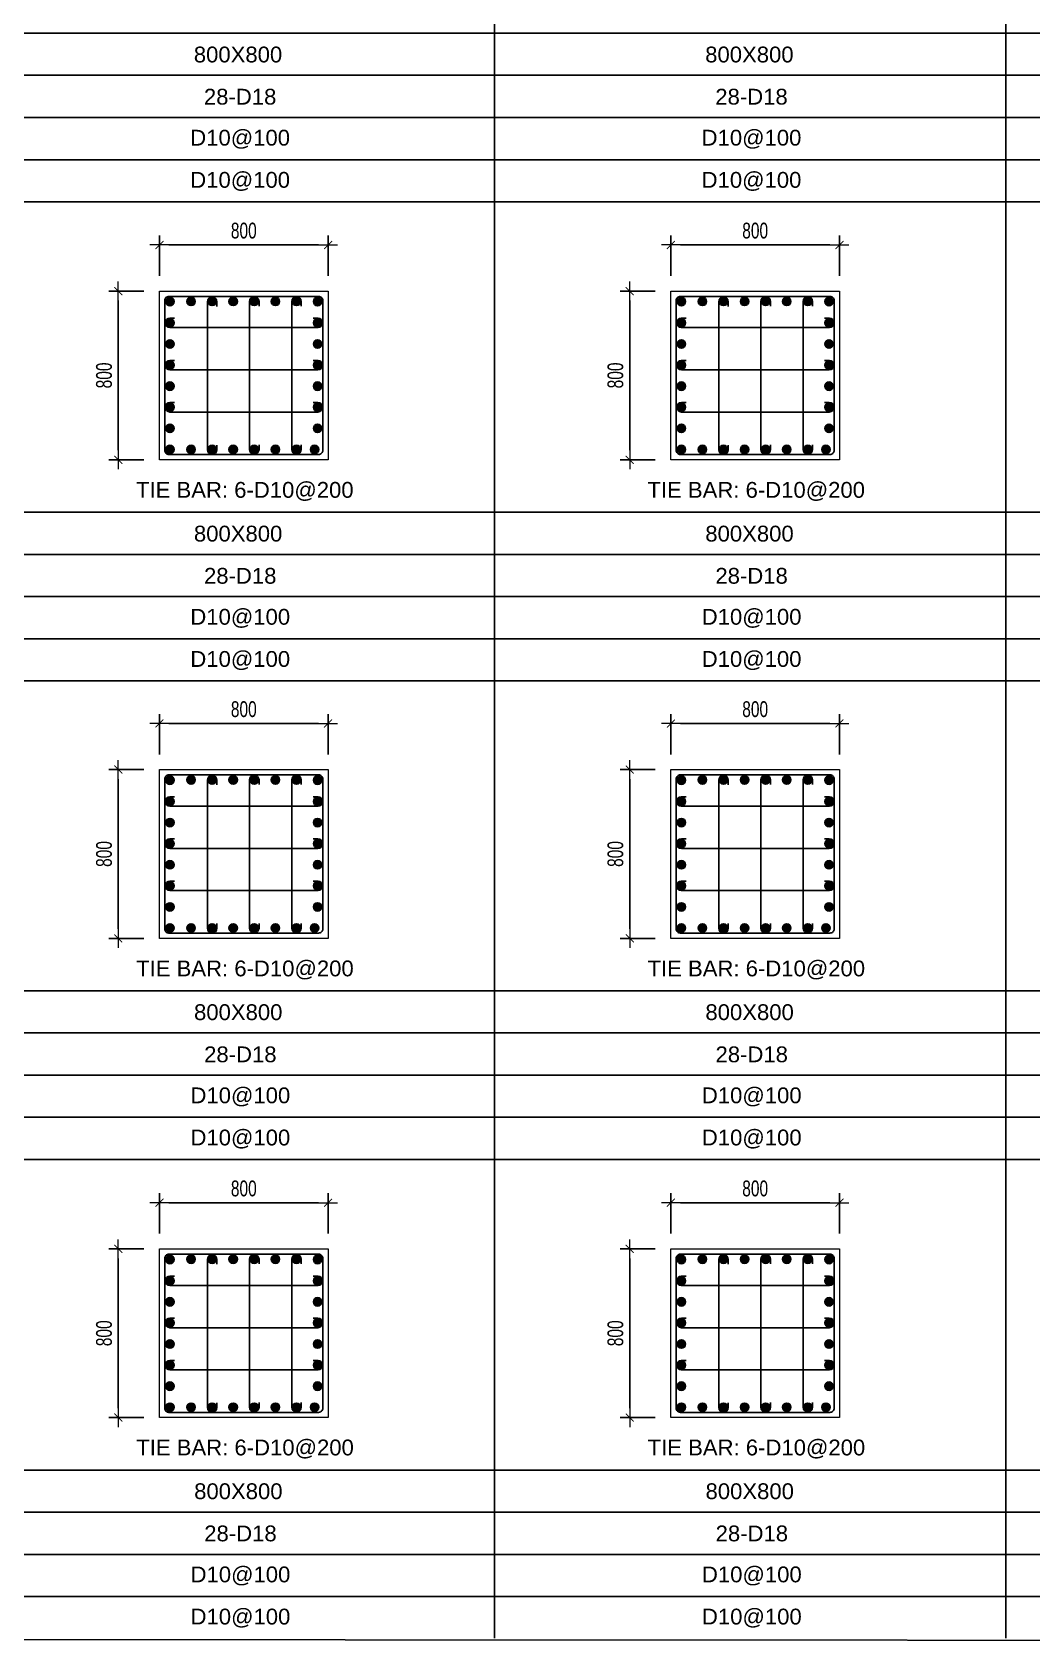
# Model space of a CAD drawing. Header units: millimetres. Extents: x 49323 to 538172, y -39336 to 181761.
# Drawn here: x 273983 to 278726, y 90256 to 97884 of the extents above; entities that cross this region are included whole.
import ezdxf
from ezdxf.enums import TextEntityAlignment as Align

# ---------------------------------------------------------------- set-up
doc = ezdxf.new("R2010")
doc.units = ezdxf.units.MM
doc.linetypes.add('CENTER2', pattern=[1.125, 0.75, -0.125, 0.125, -0.125])
doc.layers.get('Defpoints').update_dxf_attribs({"color": 151, "lineweight": 9})
for name, color, linetype in [('2', 2, 'Continuous'), ('A-ANNO-LEAD', 4, 'Continuous'), ('CEN', 1, 'CENTER2'), ('STL', 3, 'Continuous'), ('TIT1', 3, 'Continuous')]:
    doc.layers.add(name, color=color, linetype=linetype)
doc.layers.add('NDC_S_CONTINUOUS', color=3, linetype='Continuous', lineweight=20)
doc.layers.add('NDC_S_DIM', color=1, linetype='Continuous', lineweight=15)
doc.styles.add('NDC_ARIAL', font='arial.ttf', dxfattribs={"width": 0.85})
doc.styles.add('NDC_DIM', font='', dxfattribs={"width": 0.75})
doc.styles.get('NDC_DIM').set_extended_font_data('Dotum')
doc.dimstyles.new('NDC_dim_30', dxfattribs={"dimscale": 30, "dimtxt": 2.5, "dimasz": 1.5, "dimexe": 1.5, "dimexo": 2.5, "dimgap": 1, "dimtad": 1, "dimdec": 0, "dimzin": 0, "dimdsep": 46, "dimtxsty": 'NDC_DIM', "dimblk": 'DIMMARK', "dimcen": 0.09, "dimdle": 1.2, "dimclrd": 1, "dimclre": 1, "dimclrt": 3, "dimadec": 0, "dimazin": 0, "dimtfac": 1, "dimtdec": 0, "dimtix": 1, "dimtofl": 0, "dimtmove": 0, "dimatfit": 3, "dimfxl": 8, "dimfxlon": 1, "dimtolj": 1, "dimtzin": 0, "dimarcsym": 0})

# ---------------------------------------------------------------- blocks, each defined once
blk = doc.blocks.new('8')
at = {"layer": '2'}
blk.add_hatch(color=256, dxfattribs=at).paths.add_polyline_path([(20, 0, 0.386127), (1.9, 19.9), (-1.9, 19.9, 0.386127), (-20, 0, 1)])
blk.add_circle((0, 0), 20, dxfattribs=at)
blk = doc.blocks.new('5')
at = {"layer": 'CEN', "rotation": 180}
blk.add_blockref('8', (0, 0), dxfattribs=at)
blk = doc.blocks.new('DIMMARK')
at = {"layer": 'NDC_S_DIM', "color": 1}
blk.add_line((-1.5, 0), (1, 0), dxfattribs=at)
at = {"layer": 'NDC_S_DIM', "color": 2, "const_width": 0.1}
blk.add_lwpolyline([(-0.42, -0.42), (0.42, 0.42)], dxfattribs=at)
blk = doc.blocks.new('*D1528')
at = {"layer": 'Defpoints', "color": 0, "ltscale": 40, "transparency": 16777216}
for p in [(275387.2, 92333.1), (274587.2, 92111.7), (275387.2, 92111.7)]:
    blk.add_point(p, dxfattribs=at)
at = {"layer": 'NDC_S_DIM', "color": 1, "lineweight": -2, "ltscale": 40, "transparency": 16777216}
for p, q in [((274587.2, 92186.7), (274587.2, 92378.1)), ((274632.2, 92333.1), (275342.2, 92333.1)), ((275387.2, 92186.7), (275387.2, 92378.1))]:
    blk.add_line(p, q, dxfattribs=at)
at = {"layer": 'NDC_S_DIM', "color": 1, "lineweight": -2, "ltscale": 40, "transparency": 16777216, "xscale": 45, "yscale": 45, "zscale": 45, "rotation": 180}
blk.add_blockref('DIMMARK', (274587.2, 92333.1), dxfattribs=at)
at = {"layer": 'NDC_S_DIM', "color": 1, "lineweight": -2, "ltscale": 40, "transparency": 16777216, "xscale": 45, "yscale": 45, "zscale": 45}
blk.add_blockref('DIMMARK', (275387.2, 92333.1), dxfattribs=at)
at = {"layer": 'NDC_S_DIM', "color": 3, "ltscale": 40, "transparency": 16777216, "insert": (274987.2, 92400.6), "char_height": 75, "attachment_point": 5, "style": 'NDC_DIM'}
blk.add_mtext('\\A1;800', dxfattribs=at)
blk = doc.blocks.new('*D1529')
at = {"layer": 'Defpoints', "color": 0, "ltscale": 40, "transparency": 16777216}
for p in [(274587.2, 92114.2), (274391.9, 91314.2), (274587.2, 91314.2)]:
    blk.add_point(p, dxfattribs=at)
at = {"layer": 'NDC_S_DIM', "color": 1, "lineweight": -2, "ltscale": 40, "transparency": 16777216}
for p, q in [((274512.2, 92114.2), (274346.9, 92114.2)), ((274391.9, 92069.2), (274391.9, 91359.2)), ((274512.2, 91314.2), (274346.9, 91314.2))]:
    blk.add_line(p, q, dxfattribs=at)
at = {"layer": 'NDC_S_DIM', "color": 1, "lineweight": -2, "ltscale": 40, "transparency": 16777216, "xscale": 45, "yscale": 45, "zscale": 45}
for p, rotation in [((274391.9, 92114.2), 90), ((274391.9, 91314.2), 270)]:
    blk.add_blockref('DIMMARK', p, dxfattribs=dict(at, rotation=rotation))
at = {"layer": 'NDC_S_DIM', "color": 3, "ltscale": 40, "transparency": 16777216, "insert": (274324.3, 91714.2), "char_height": 75, "attachment_point": 5, "rotation": 90, "style": 'NDC_DIM'}
blk.add_mtext('\\A1;800', dxfattribs=at)
blk = doc.blocks.new('*D1530')
at = {"layer": 'Defpoints', "color": 0, "ltscale": 40, "transparency": 16777216}
for p in [(275387.2, 94605.9), (274587.2, 94384.6), (275387.2, 94384.6)]:
    blk.add_point(p, dxfattribs=at)
at = {"layer": 'NDC_S_DIM', "color": 1, "lineweight": -2, "ltscale": 40, "transparency": 16777216}
for p, q in [((274587.2, 94459.6), (274587.2, 94650.9)), ((274632.2, 94605.9), (275342.2, 94605.9)), ((275387.2, 94459.6), (275387.2, 94650.9))]:
    blk.add_line(p, q, dxfattribs=at)
at = {"layer": 'NDC_S_DIM', "color": 1, "lineweight": -2, "ltscale": 40, "transparency": 16777216, "xscale": 45, "yscale": 45, "zscale": 45, "rotation": 180}
blk.add_blockref('DIMMARK', (274587.2, 94605.9), dxfattribs=at)
at = {"layer": 'NDC_S_DIM', "color": 1, "lineweight": -2, "ltscale": 40, "transparency": 16777216, "xscale": 45, "yscale": 45, "zscale": 45}
blk.add_blockref('DIMMARK', (275387.2, 94605.9), dxfattribs=at)
at = {"layer": 'NDC_S_DIM', "color": 3, "ltscale": 40, "transparency": 16777216, "insert": (274987.2, 94673.5), "char_height": 75, "attachment_point": 5, "style": 'NDC_DIM'}
blk.add_mtext('\\A1;800', dxfattribs=at)
blk = doc.blocks.new('*D1531')
at = {"layer": 'Defpoints', "color": 0, "ltscale": 40, "transparency": 16777216}
for p in [(274587.2, 94387.1), (274391.9, 93587.1), (274587.2, 93587.1)]:
    blk.add_point(p, dxfattribs=at)
at = {"layer": 'NDC_S_DIM', "color": 1, "lineweight": -2, "ltscale": 40, "transparency": 16777216}
for p, q in [((274512.2, 94387.1), (274346.9, 94387.1)), ((274391.9, 94342.1), (274391.9, 93632.1)), ((274512.2, 93587.1), (274346.9, 93587.1))]:
    blk.add_line(p, q, dxfattribs=at)
at = {"layer": 'NDC_S_DIM', "color": 1, "lineweight": -2, "ltscale": 40, "transparency": 16777216, "xscale": 45, "yscale": 45, "zscale": 45}
for p, rotation in [((274391.9, 94387.1), 90), ((274391.9, 93587.1), 270)]:
    blk.add_blockref('DIMMARK', p, dxfattribs=dict(at, rotation=rotation))
at = {"layer": 'NDC_S_DIM', "color": 3, "ltscale": 40, "transparency": 16777216, "insert": (274324.3, 93987.1), "char_height": 75, "attachment_point": 5, "rotation": 90, "style": 'NDC_DIM'}
blk.add_mtext('\\A1;800', dxfattribs=at)
blk = doc.blocks.new('*D1532')
at = {"layer": 'Defpoints', "color": 0, "ltscale": 40, "transparency": 16777216}
for p in [(275387.2, 96875.4), (274587.2, 96654), (275387.2, 96654)]:
    blk.add_point(p, dxfattribs=at)
at = {"layer": 'NDC_S_DIM', "color": 1, "lineweight": -2, "ltscale": 40, "transparency": 16777216}
for p, q in [((274587.2, 96729), (274587.2, 96920.4)), ((275387.2, 96729), (275387.2, 96920.4)), ((274632.2, 96875.4), (275342.2, 96875.4))]:
    blk.add_line(p, q, dxfattribs=at)
at = {"layer": 'NDC_S_DIM', "color": 1, "lineweight": -2, "ltscale": 40, "transparency": 16777216, "xscale": 45, "yscale": 45, "zscale": 45, "rotation": 180}
blk.add_blockref('DIMMARK', (274587.2, 96875.4), dxfattribs=at)
at = {"layer": 'NDC_S_DIM', "color": 1, "lineweight": -2, "ltscale": 40, "transparency": 16777216, "xscale": 45, "yscale": 45, "zscale": 45}
blk.add_blockref('DIMMARK', (275387.2, 96875.4), dxfattribs=at)
at = {"layer": 'NDC_S_DIM', "color": 3, "ltscale": 40, "transparency": 16777216, "insert": (274987.2, 96942.9), "char_height": 75, "attachment_point": 5, "style": 'NDC_DIM'}
blk.add_mtext('\\A1;800', dxfattribs=at)
blk = doc.blocks.new('*D1533')
at = {"layer": 'Defpoints', "color": 0, "ltscale": 40, "transparency": 16777216}
for p in [(274587.2, 96656.5), (274391.9, 95856.5), (274587.2, 95856.5)]:
    blk.add_point(p, dxfattribs=at)
at = {"layer": 'NDC_S_DIM', "color": 1, "lineweight": -2, "ltscale": 40, "transparency": 16777216}
for p, q in [((274512.2, 96656.5), (274346.9, 96656.5)), ((274391.9, 96611.5), (274391.9, 95901.5)), ((274512.2, 95856.5), (274346.9, 95856.5))]:
    blk.add_line(p, q, dxfattribs=at)
at = {"layer": 'NDC_S_DIM', "color": 1, "lineweight": -2, "ltscale": 40, "transparency": 16777216, "xscale": 45, "yscale": 45, "zscale": 45}
for p, rotation in [((274391.9, 96656.5), 90), ((274391.9, 95856.5), 270)]:
    blk.add_blockref('DIMMARK', p, dxfattribs=dict(at, rotation=rotation))
at = {"layer": 'NDC_S_DIM', "color": 3, "ltscale": 40, "transparency": 16777216, "insert": (274324.3, 96256.5), "char_height": 75, "attachment_point": 5, "rotation": 90, "style": 'NDC_DIM'}
blk.add_mtext('\\A1;800', dxfattribs=at)
blk = doc.blocks.new('*D1538')
at = {"layer": 'Defpoints', "color": 0, "ltscale": 40, "transparency": 16777216}
for p in [(277813.3, 92333.1), (277013.3, 92111.7), (277813.3, 92111.7)]:
    blk.add_point(p, dxfattribs=at)
at = {"layer": 'NDC_S_DIM', "color": 1, "lineweight": -2, "ltscale": 40, "transparency": 16777216}
for p, q in [((277013.3, 92186.7), (277013.3, 92378.1)), ((277058.3, 92333.1), (277768.3, 92333.1)), ((277813.3, 92186.7), (277813.3, 92378.1))]:
    blk.add_line(p, q, dxfattribs=at)
at = {"layer": 'NDC_S_DIM', "color": 1, "lineweight": -2, "ltscale": 40, "transparency": 16777216, "xscale": 45, "yscale": 45, "zscale": 45, "rotation": 180}
blk.add_blockref('DIMMARK', (277013.3, 92333.1), dxfattribs=at)
at = {"layer": 'NDC_S_DIM', "color": 1, "lineweight": -2, "ltscale": 40, "transparency": 16777216, "xscale": 45, "yscale": 45, "zscale": 45}
blk.add_blockref('DIMMARK', (277813.3, 92333.1), dxfattribs=at)
at = {"layer": 'NDC_S_DIM', "color": 3, "ltscale": 40, "transparency": 16777216, "insert": (277413.3, 92400.6), "char_height": 75, "attachment_point": 5, "style": 'NDC_DIM'}
blk.add_mtext('\\A1;800', dxfattribs=at)
blk = doc.blocks.new('*D1539')
at = {"layer": 'Defpoints', "color": 0, "ltscale": 40, "transparency": 16777216}
for p in [(277013.3, 92114.2), (276818, 91314.2), (277013.3, 91314.2)]:
    blk.add_point(p, dxfattribs=at)
at = {"layer": 'NDC_S_DIM', "color": 1, "lineweight": -2, "ltscale": 40, "transparency": 16777216}
for p, q in [((276938.3, 92114.2), (276773, 92114.2)), ((276818, 92069.2), (276818, 91359.2)), ((276938.3, 91314.2), (276773, 91314.2))]:
    blk.add_line(p, q, dxfattribs=at)
at = {"layer": 'NDC_S_DIM', "color": 1, "lineweight": -2, "ltscale": 40, "transparency": 16777216, "xscale": 45, "yscale": 45, "zscale": 45}
for p, rotation in [((276818, 92114.2), 90), ((276818, 91314.2), 270)]:
    blk.add_blockref('DIMMARK', p, dxfattribs=dict(at, rotation=rotation))
at = {"layer": 'NDC_S_DIM', "color": 3, "ltscale": 40, "transparency": 16777216, "insert": (276750.4, 91714.2), "char_height": 75, "attachment_point": 5, "rotation": 90, "style": 'NDC_DIM'}
blk.add_mtext('\\A1;800', dxfattribs=at)
blk = doc.blocks.new('*D1540')
at = {"layer": 'Defpoints', "color": 0, "ltscale": 40, "transparency": 16777216}
for p in [(277813.3, 94605.9), (277013.3, 94384.6), (277813.3, 94384.6)]:
    blk.add_point(p, dxfattribs=at)
at = {"layer": 'NDC_S_DIM', "color": 1, "lineweight": -2, "ltscale": 40, "transparency": 16777216}
for p, q in [((277013.3, 94459.6), (277013.3, 94650.9)), ((277058.3, 94605.9), (277768.3, 94605.9)), ((277813.3, 94459.6), (277813.3, 94650.9))]:
    blk.add_line(p, q, dxfattribs=at)
at = {"layer": 'NDC_S_DIM', "color": 1, "lineweight": -2, "ltscale": 40, "transparency": 16777216, "xscale": 45, "yscale": 45, "zscale": 45, "rotation": 180}
blk.add_blockref('DIMMARK', (277013.3, 94605.9), dxfattribs=at)
at = {"layer": 'NDC_S_DIM', "color": 1, "lineweight": -2, "ltscale": 40, "transparency": 16777216, "xscale": 45, "yscale": 45, "zscale": 45}
blk.add_blockref('DIMMARK', (277813.3, 94605.9), dxfattribs=at)
at = {"layer": 'NDC_S_DIM', "color": 3, "ltscale": 40, "transparency": 16777216, "insert": (277413.3, 94673.5), "char_height": 75, "attachment_point": 5, "style": 'NDC_DIM'}
blk.add_mtext('\\A1;800', dxfattribs=at)
blk = doc.blocks.new('*D1541')
at = {"layer": 'Defpoints', "color": 0, "ltscale": 40, "transparency": 16777216}
for p in [(277013.3, 94387.1), (276818, 93587.1), (277013.3, 93587.1)]:
    blk.add_point(p, dxfattribs=at)
at = {"layer": 'NDC_S_DIM', "color": 1, "lineweight": -2, "ltscale": 40, "transparency": 16777216}
for p, q in [((276938.3, 94387.1), (276773, 94387.1)), ((276818, 94342.1), (276818, 93632.1)), ((276938.3, 93587.1), (276773, 93587.1))]:
    blk.add_line(p, q, dxfattribs=at)
at = {"layer": 'NDC_S_DIM', "color": 1, "lineweight": -2, "ltscale": 40, "transparency": 16777216, "xscale": 45, "yscale": 45, "zscale": 45}
for p, rotation in [((276818, 94387.1), 90), ((276818, 93587.1), 270)]:
    blk.add_blockref('DIMMARK', p, dxfattribs=dict(at, rotation=rotation))
at = {"layer": 'NDC_S_DIM', "color": 3, "ltscale": 40, "transparency": 16777216, "insert": (276750.4, 93987.1), "char_height": 75, "attachment_point": 5, "rotation": 90, "style": 'NDC_DIM'}
blk.add_mtext('\\A1;800', dxfattribs=at)
blk = doc.blocks.new('*D1542')
at = {"layer": 'Defpoints', "color": 0, "ltscale": 40, "transparency": 16777216}
for p in [(277813.3, 96875.4), (277013.3, 96654), (277813.3, 96654)]:
    blk.add_point(p, dxfattribs=at)
at = {"layer": 'NDC_S_DIM', "color": 1, "lineweight": -2, "ltscale": 40, "transparency": 16777216}
for p, q in [((277013.3, 96729), (277013.3, 96920.4)), ((277813.3, 96729), (277813.3, 96920.4)), ((277058.3, 96875.4), (277768.3, 96875.4))]:
    blk.add_line(p, q, dxfattribs=at)
at = {"layer": 'NDC_S_DIM', "color": 1, "lineweight": -2, "ltscale": 40, "transparency": 16777216, "xscale": 45, "yscale": 45, "zscale": 45, "rotation": 180}
blk.add_blockref('DIMMARK', (277013.3, 96875.4), dxfattribs=at)
at = {"layer": 'NDC_S_DIM', "color": 1, "lineweight": -2, "ltscale": 40, "transparency": 16777216, "xscale": 45, "yscale": 45, "zscale": 45}
blk.add_blockref('DIMMARK', (277813.3, 96875.4), dxfattribs=at)
at = {"layer": 'NDC_S_DIM', "color": 3, "ltscale": 40, "transparency": 16777216, "insert": (277413.3, 96942.9), "char_height": 75, "attachment_point": 5, "style": 'NDC_DIM'}
blk.add_mtext('\\A1;800', dxfattribs=at)
blk = doc.blocks.new('*D1543')
at = {"layer": 'Defpoints', "color": 0, "ltscale": 40, "transparency": 16777216}
for p in [(277013.3, 96656.5), (276818, 95856.5), (277013.3, 95856.5)]:
    blk.add_point(p, dxfattribs=at)
at = {"layer": 'NDC_S_DIM', "color": 1, "lineweight": -2, "ltscale": 40, "transparency": 16777216}
for p, q in [((276938.3, 96656.5), (276773, 96656.5)), ((276818, 96611.5), (276818, 95901.5)), ((276938.3, 95856.5), (276773, 95856.5))]:
    blk.add_line(p, q, dxfattribs=at)
at = {"layer": 'NDC_S_DIM', "color": 1, "lineweight": -2, "ltscale": 40, "transparency": 16777216, "xscale": 45, "yscale": 45, "zscale": 45}
for p, rotation in [((276818, 96656.5), 90), ((276818, 95856.5), 270)]:
    blk.add_blockref('DIMMARK', p, dxfattribs=dict(at, rotation=rotation))
at = {"layer": 'NDC_S_DIM', "color": 3, "ltscale": 40, "transparency": 16777216, "insert": (276750.4, 96256.5), "char_height": 75, "attachment_point": 5, "rotation": 90, "style": 'NDC_DIM'}
blk.add_mtext('\\A1;800', dxfattribs=at)

msp = doc.modelspace()

# ---------------------------------------------------------------- linework, layer by layer
at = {"layer": '2', "lineweight": -2, "ltscale": 1000}
for points in [[(275362.2, 96611.5), (275362.2, 95901.5, -0.414214), (275342.2, 95881.5), (274632.2, 95881.5, -0.414214), (274612.2, 95901.5), (274612.2, 96611.5, -0.414214), (274632.2, 96631.5), (275342.2, 96631.5, -0.414214)], [(277788.3, 96611.5), (277788.3, 95901.5, -0.414214), (277768.3, 95881.5), (277058.3, 95881.5, -0.414214), (277038.3, 95901.5), (277038.3, 96611.5, -0.414214), (277058.3, 96631.5), (277768.3, 96631.5, -0.414214)], [(275362.2, 94342.1), (275362.2, 93632.1, -0.414214), (275342.2, 93612.1), (274632.2, 93612.1, -0.414214), (274612.2, 93632.1), (274612.2, 94342.1, -0.414214), (274632.2, 94362.1), (275342.2, 94362.1, -0.414214)], [(277788.3, 94342.1), (277788.3, 93632.1, -0.414214), (277768.3, 93612.1), (277058.3, 93612.1, -0.414214), (277038.3, 93632.1), (277038.3, 94342.1, -0.414214), (277058.3, 94362.1), (277768.3, 94362.1, -0.414214)], [(275362.2, 92069.2), (275362.2, 91359.2, -0.414214), (275342.2, 91339.2), (274632.2, 91339.2, -0.414214), (274612.2, 91359.2), (274612.2, 92069.2, -0.414214), (274632.2, 92089.2), (275342.2, 92089.2, -0.414214)], [(277788.3, 92069.2), (277788.3, 91359.2, -0.414214), (277768.3, 91339.2), (277058.3, 91339.2, -0.414214), (277038.3, 91359.2), (277038.3, 92069.2, -0.414214), (277058.3, 92089.2), (277768.3, 92089.2, -0.414214)]]:
    msp.add_lwpolyline(points, format="xyb", close=True, dxfattribs=at)
at = {"layer": '2'}
for points in [[(274859.5, 95926.2), (274859.5, 95904, -1), (274814.5, 95904), (274814.5, 96606, -1), (274859.5, 96606), (274859.5, 96583.9)], [(275059.5, 95927.7), (275059.5, 95905.5, -1), (275014.5, 95905.5), (275014.5, 96607.5, -1), (275059.5, 96607.5), (275059.5, 96585.4)], [(275259.5, 95927.7), (275259.5, 95905.5, -1), (275214.5, 95905.5), (275214.5, 96607.5, -1), (275259.5, 96607.5), (275259.5, 96585.4)], [(277285.6, 95926.2), (277285.6, 95904, -1), (277240.6, 95904), (277240.6, 96606, -1), (277285.6, 96606), (277285.6, 96583.9)], [(277485.6, 95927.7), (277485.6, 95905.5, -1), (277440.6, 95905.5), (277440.6, 96607.5, -1), (277485.6, 96607.5), (277485.6, 96585.4)], [(277685.6, 95927.7), (277685.6, 95905.5, -1), (277640.6, 95905.5), (277640.6, 96607.5, -1), (277685.6, 96607.5), (277685.6, 96585.4)], [(274659.1, 96528.1), (274637, 96528.1, 1), (274637, 96483.1), (275339.1, 96483.1, 1), (275339.1, 96528.1), (275316.9, 96528.1)], [(277085.2, 96528.1), (277063.1, 96528.1, 1), (277063.1, 96483.1), (277765.1, 96483.1, 1), (277765.1, 96528.1), (277743, 96528.1)], [(274659.1, 96328.1), (274637, 96328.1, 1), (274637, 96283.1), (275339.1, 96283.1, 1), (275339.1, 96328.1), (275316.9, 96328.1)], [(277085.2, 96328.1), (277063.1, 96328.1, 1), (277063.1, 96283.1), (277765.1, 96283.1, 1), (277765.1, 96328.1), (277743, 96328.1)], [(274659.1, 96128.1), (274637, 96128.1, 1), (274637, 96083.1), (275339.1, 96083.1, 1), (275339.1, 96128.1), (275316.9, 96128.1)], [(277085.2, 96128.1), (277063.1, 96128.1, 1), (277063.1, 96083.1), (277765.1, 96083.1, 1), (277765.1, 96128.1), (277743, 96128.1)], [(274859.5, 93656.7), (274859.5, 93634.6, -1), (274814.5, 93634.6), (274814.5, 94336.6, -1), (274859.5, 94336.6), (274859.5, 94314.5)], [(275059.5, 93658.2), (275059.5, 93636.1, -1), (275014.5, 93636.1), (275014.5, 94338.1, -1), (275059.5, 94338.1), (275059.5, 94316)], [(275259.5, 93658.2), (275259.5, 93636.1, -1), (275214.5, 93636.1), (275214.5, 94338.1, -1), (275259.5, 94338.1), (275259.5, 94316)], [(277285.6, 93656.7), (277285.6, 93634.6, -1), (277240.6, 93634.6), (277240.6, 94336.6, -1), (277285.6, 94336.6), (277285.6, 94314.5)], [(277485.6, 93658.2), (277485.6, 93636.1, -1), (277440.6, 93636.1), (277440.6, 94338.1, -1), (277485.6, 94338.1), (277485.6, 94316)], [(277685.6, 93658.2), (277685.6, 93636.1, -1), (277640.6, 93636.1), (277640.6, 94338.1, -1), (277685.6, 94338.1), (277685.6, 94316)], [(274659.1, 94258.7), (274637, 94258.7, 1), (274637, 94213.6), (275339.1, 94213.6, 1), (275339.1, 94258.7), (275316.9, 94258.7)], [(277085.2, 94258.7), (277063.1, 94258.7, 1), (277063.1, 94213.6), (277765.1, 94213.6, 1), (277765.1, 94258.7), (277743, 94258.7)], [(274659.1, 94058.7), (274637, 94058.7, 1), (274637, 94013.6), (275339.1, 94013.6, 1), (275339.1, 94058.7), (275316.9, 94058.7)], [(277085.2, 94058.7), (277063.1, 94058.7, 1), (277063.1, 94013.6), (277765.1, 94013.6, 1), (277765.1, 94058.7), (277743, 94058.7)], [(274659.1, 93858.7), (274637, 93858.7, 1), (274637, 93813.6), (275339.1, 93813.6, 1), (275339.1, 93858.7), (275316.9, 93858.7)], [(277085.2, 93858.7), (277063.1, 93858.7, 1), (277063.1, 93813.6), (277765.1, 93813.6, 1), (277765.1, 93858.7), (277743, 93858.7)], [(274859.5, 91383.9), (274859.5, 91361.7, -1), (274814.5, 91361.7), (274814.5, 92063.7, -1), (274859.5, 92063.7), (274859.5, 92041.6)], [(275059.5, 91385.4), (275059.5, 91363.2, -1), (275014.5, 91363.2), (275014.5, 92065.2, -1), (275059.5, 92065.2), (275059.5, 92043.1)], [(275259.5, 91385.4), (275259.5, 91363.2, -1), (275214.5, 91363.2), (275214.5, 92065.2, -1), (275259.5, 92065.2), (275259.5, 92043.1)], [(277285.6, 91383.9), (277285.6, 91361.7, -1), (277240.6, 91361.7), (277240.6, 92063.7, -1), (277285.6, 92063.7), (277285.6, 92041.6)], [(277485.6, 91385.4), (277485.6, 91363.2, -1), (277440.6, 91363.2), (277440.6, 92065.2, -1), (277485.6, 92065.2), (277485.6, 92043.1)], [(277685.6, 91385.4), (277685.6, 91363.2, -1), (277640.6, 91363.2), (277640.6, 92065.2, -1), (277685.6, 92065.2), (277685.6, 92043.1)], [(274659.1, 91985.8), (274637, 91985.8, 1), (274637, 91940.8), (275339.1, 91940.8, 1), (275339.1, 91985.8), (275316.9, 91985.8)], [(277085.2, 91985.8), (277063.1, 91985.8, 1), (277063.1, 91940.8), (277765.1, 91940.8, 1), (277765.1, 91985.8), (277743, 91985.8)], [(274659.1, 91785.8), (274637, 91785.8, 1), (274637, 91740.8), (275339.1, 91740.8, 1), (275339.1, 91785.8), (275316.9, 91785.8)], [(277085.2, 91785.8), (277063.1, 91785.8, 1), (277063.1, 91740.8), (277765.1, 91740.8, 1), (277765.1, 91785.8), (277743, 91785.8)], [(274659.1, 91585.8), (274637, 91585.8, 1), (274637, 91540.8), (275339.1, 91540.8, 1), (275339.1, 91585.8), (275316.9, 91585.8)], [(277085.2, 91585.8), (277063.1, 91585.8, 1), (277063.1, 91540.8), (277765.1, 91540.8, 1), (277765.1, 91585.8), (277743, 91585.8)]]:
    msp.add_lwpolyline(points, format="xyb", dxfattribs=at)
at = {"layer": 'A-ANNO-LEAD'}
msp.add_lwpolyline([(262133.7, 90268.9), (283468.6, 90255.8), (283468.6, 106875.8), (262133.7, 106888.9)], close=True, dxfattribs=at)
at = {"layer": 'NDC_S_CONTINUOUS', "ltscale": 70}
for points in [[(275387.2, 96656.5), (275387.2, 95856.5), (274587.2, 95856.5), (274587.2, 96656.5), (275387.2, 96656.5)], [(277813.3, 96656.5), (277813.3, 95856.5), (277013.3, 95856.5), (277013.3, 96656.5), (277813.3, 96656.5)], [(275387.2, 94387.1), (275387.2, 93587.1), (274587.2, 93587.1), (274587.2, 94387.1), (275387.2, 94387.1)], [(277813.3, 94387.1), (277813.3, 93587.1), (277013.3, 93587.1), (277013.3, 94387.1), (277813.3, 94387.1)], [(275387.2, 92114.2), (275387.2, 91314.2), (274587.2, 91314.2), (274587.2, 92114.2), (275387.2, 92114.2)], [(277813.3, 92114.2), (277813.3, 91314.2), (277013.3, 91314.2), (277013.3, 92114.2), (277813.3, 92114.2)]]:
    msp.add_lwpolyline(points, dxfattribs=at)
at = {"layer": 'TIT1'}
for p, q in [((276175.9, 106403.7), (276175.9, 90268.9)), ((278602, 106403.7), (278602, 90268.9)), ((283467, 97079.7), (262132.1, 97079.7)), ((283467.6, 94807.7), (262132.6, 94807.7)), ((283468.1, 92538.3), (262133.1, 92538.3))]:
    msp.add_line(p, q, dxfattribs=at)
at = {"layer": 'TIT1', "color": 8}
for p, q in [((283454.2, 97879.7), (262759.9, 97879.7)), ((283454.2, 97679.7), (262759.9, 97679.7)), ((283454.2, 97479.7), (262759.9, 97479.7)), ((283454.2, 97279.7), (263189.1, 97279.7)), ((283467.6, 95607.7), (262760.5, 95607.7)), ((283467.6, 95407.7), (262760.5, 95407.7)), ((283467.6, 95207.7), (262760.5, 95207.7)), ((283467.6, 95007.7), (263189.7, 95007.7)), ((283468.1, 93338.3), (262761, 93338.3)), ((283468.1, 93138.3), (262761, 93138.3)), ((283468.1, 92938.3), (262761, 92938.3)), ((283468.1, 92738.3), (263190.2, 92738.3)), ((283468.6, 91065.4), (262761.5, 91065.4)), ((283468.6, 90865.4), (262761.5, 90865.4)), ((283468.6, 90665.4), (262761.5, 90665.4)), ((283468.6, 90465.4), (263190.7, 90465.4))]:
    msp.add_line(p, q, dxfattribs=at)

# ---------------------------------------------------------------- block references
at = {"layer": 'STL', "xscale": -1}
for p in [(274637, 96606.5), (277063.1, 96606.5), (274637, 96505.6), (277063.1, 96505.6), (274637, 96405.6), (277063.1, 96405.6), (274637, 96305.6), (277063.1, 96305.6), (274637, 96205.6), (277063.1, 96205.6), (274637, 96105.6), (277063.1, 96105.6), (274637, 96005.6), (277063.1, 96005.6), (274637, 95905.6), (277063.1, 95905.6), (274637, 94337.1), (277063.1, 94337.1), (274637, 94236.1), (277063.1, 94236.1), (274637, 94136.1), (277063.1, 94136.1), (274637, 94036.1), (277063.1, 94036.1), (274637, 93936.1), (277063.1, 93936.1), (274637, 93836.1), (277063.1, 93836.1), (274637, 93736.1), (277063.1, 93736.1), (274637, 93636.1), (277063.1, 93636.1), (274637, 92064.2), (277063.1, 92064.2), (274637, 91963.3), (277063.1, 91963.3), (274637, 91863.3), (277063.1, 91863.3), (274637, 91763.3), (277063.1, 91763.3), (274637, 91663.3), (277063.1, 91663.3), (274637, 91563.3), (277063.1, 91563.3), (274637, 91463.3), (277063.1, 91463.3), (274637, 91363.3), (277063.1, 91363.3)]:
    msp.add_blockref('5', p, dxfattribs=at)
at = {"layer": 'STL', "xscale": -1, "rotation": 270}
for p in [(274737, 96607.5), (274837, 96607.5), (274937, 96607.5), (275037, 96607.5), (275137, 96607.5), (275237, 96607.5), (277163.1, 96607.5), (277263.1, 96607.5), (277363.1, 96607.5), (277463.1, 96607.5), (277563.1, 96607.5), (277663.1, 96607.5), (274637, 95905.6), (274737, 95905.6), (274837, 95905.6), (274937, 95905.6), (275037, 95905.6), (275137, 95905.6), (275237, 95905.6), (275322.9, 95905.6), (277063.1, 95905.6), (277163.1, 95905.6), (277263.1, 95905.6), (277363.1, 95905.6), (277463.1, 95905.6), (277563.1, 95905.6), (277663.1, 95905.6), (277749, 95905.6), (274737, 94338.1), (274837, 94338.1), (274937, 94338.1), (275037, 94338.1), (275137, 94338.1), (275237, 94338.1), (277163.1, 94338.1), (277263.1, 94338.1), (277363.1, 94338.1), (277463.1, 94338.1), (277563.1, 94338.1), (277663.1, 94338.1), (274637, 93636.1), (274737, 93636.1), (274837, 93636.1), (274937, 93636.1), (275037, 93636.1), (275137, 93636.1), (275237, 93636.1), (275322.9, 93636.1), (277063.1, 93636.1), (277163.1, 93636.1), (277263.1, 93636.1), (277363.1, 93636.1), (277463.1, 93636.1), (277563.1, 93636.1), (277663.1, 93636.1), (277749, 93636.1), (274737, 92065.2), (274837, 92065.2), (274937, 92065.2), (275037, 92065.2), (275137, 92065.2), (275237, 92065.2), (277163.1, 92065.2), (277263.1, 92065.2), (277363.1, 92065.2), (277463.1, 92065.2), (277563.1, 92065.2), (277663.1, 92065.2), (274637, 91363.3), (274737, 91363.3), (274837, 91363.3), (274937, 91363.3), (275037, 91363.3), (275137, 91363.3), (275237, 91363.3), (275322.9, 91363.3), (277063.1, 91363.3), (277163.1, 91363.3), (277263.1, 91363.3), (277363.1, 91363.3), (277463.1, 91363.3), (277563.1, 91363.3), (277663.1, 91363.3), (277749, 91363.3)]:
    msp.add_blockref('5', p, dxfattribs=at)
at = {"layer": 'STL'}
for p in [(275337.5, 96606.5), (277763.6, 96606.5), (275337.5, 96505.6), (277763.6, 96505.6), (275337.5, 96405.6), (277763.6, 96405.6), (275337.5, 96305.6), (277763.6, 96305.6), (275337.5, 96205.6), (277763.6, 96205.6), (275337.5, 96105.6), (277763.6, 96105.6), (275337.5, 96005.6), (277763.6, 96005.6), (275337.5, 94337.1), (277763.6, 94337.1), (275337.5, 94236.1), (277763.6, 94236.1), (275337.5, 94136.1), (277763.6, 94136.1), (275337.5, 94036.1), (277763.6, 94036.1), (275337.5, 93936.1), (277763.6, 93936.1), (275337.5, 93836.1), (277763.6, 93836.1), (275337.5, 93736.1), (277763.6, 93736.1), (275337.5, 92064.2), (277763.6, 92064.2), (275337.5, 91963.3), (277763.6, 91963.3), (275337.5, 91863.3), (277763.6, 91863.3), (275337.5, 91763.3), (277763.6, 91763.3), (275337.5, 91663.3), (277763.6, 91663.3), (275337.5, 91563.3), (277763.6, 91563.3), (275337.5, 91463.3), (277763.6, 91463.3)]:
    msp.add_blockref('5', p, dxfattribs=at)

# ---------------------------------------------------------------- texts
at = {"layer": 'TIT1', "style": 'NDC_ARIAL'}
for s, p in [('800X800', (274959.8, 97778.4)), ('800X800', (277385.9, 97778.4)), ('28-D18', (274969.8, 97578.4)), ('28-D18', (277395.9, 97578.4)), ('D10@100', (274969.8, 97378.4)), ('D10@100', (277395.9, 97378.4)), ('D10@100', (274969.8, 97178.4)), ('D10@100', (277395.9, 97178.4)), ('TIE BAR: 6-D10@200', (274992.1, 95708.3)), ('TIE BAR: 6-D10@200', (277418.2, 95708.3)), ('800X800', (274960.3, 95506.4)), ('800X800', (277386.4, 95506.4)), ('28-D18', (274970.3, 95306.4)), ('28-D18', (277396.4, 95306.4)), ('D10@100', (274970.3, 95106.4)), ('D10@100', (277396.4, 95106.4)), ('D10@100', (274970.3, 94906.4)), ('D10@100', (277396.4, 94906.4)), ('TIE BAR: 6-D10@200', (274992.6, 93438.9)), ('TIE BAR: 6-D10@200', (277418.7, 93438.9)), ('800X800', (274960.8, 93237)), ('800X800', (277386.9, 93237)), ('28-D18', (274970.9, 93037)), ('28-D18', (277397, 93037)), ('D10@100', (274970.9, 92837)), ('D10@100', (277397, 92837)), ('D10@100', (274970.9, 92637)), ('D10@100', (277397, 92637)), ('TIE BAR: 6-D10@200', (274993.2, 91167.1)), ('TIE BAR: 6-D10@200', (277419.3, 91167.1)), ('800X800', (274961.4, 90965.2)), ('800X800', (277387.5, 90965.2)), ('28-D18', (274971.4, 90765.2)), ('28-D18', (277397.5, 90765.2)), ('D10@100', (274971.4, 90565.2)), ('D10@100', (277397.5, 90565.2)), ('D10@100', (274971.4, 90365.2)), ('D10@100', (277397.5, 90365.2))]:
    msp.add_text(s, height=75, dxfattribs=at).set_placement(p, align=Align.MIDDLE)

# ---------------------------------------------------------------- dimensions: what is measured, and where the dimension line sits
at = {"layer": 'NDC_S_DIM', "ltscale": 40}
for base, p1, p2, picture, middle in [((275387.2, 96875.4), (274587.2, 96654), (275387.2, 96654), '*D1532', (274987.2, 96942.9)), ((277813.3, 96875.4), (277013.3, 96654), (277813.3, 96654), '*D1542', (277413.3, 96942.9)), ((275387.2, 94605.9), (274587.2, 94384.6), (275387.2, 94384.6), '*D1530', (274987.2, 94673.5)), ((277813.3, 94605.9), (277013.3, 94384.6), (277813.3, 94384.6), '*D1540', (277413.3, 94673.5)), ((275387.2, 92333.1), (274587.2, 92111.7), (275387.2, 92111.7), '*D1528', (274987.2, 92400.6)), ((277813.3, 92333.1), (277013.3, 92111.7), (277813.3, 92111.7), '*D1538', (277413.3, 92400.6))]:
    dim = msp.add_linear_dim(base=base, p1=p1, p2=p2, dimstyle='NDC_dim_30', dxfattribs=at)
    dim.commit()
    dim.dimension.update_dxf_attribs({"geometry": picture, "text_midpoint": middle})
for base, p1, p2, picture, middle in [((274391.9, 95856.5), (274587.2, 96656.5), (274587.2, 95856.5), '*D1533', (274324.3, 96256.5)), ((276818, 95856.5), (277013.3, 96656.5), (277013.3, 95856.5), '*D1543', (276750.4, 96256.5)), ((274391.9, 93587.1), (274587.2, 94387.1), (274587.2, 93587.1), '*D1531', (274324.3, 93987.1)), ((276818, 93587.1), (277013.3, 94387.1), (277013.3, 93587.1), '*D1541', (276750.4, 93987.1)), ((274391.9, 91314.2), (274587.2, 92114.2), (274587.2, 91314.2), '*D1529', (274324.3, 91714.2)), ((276818, 91314.2), (277013.3, 92114.2), (277013.3, 91314.2), '*D1539', (276750.4, 91714.2))]:
    dim = msp.add_linear_dim(base=base, p1=p1, p2=p2, angle=90, dimstyle='NDC_dim_30', dxfattribs=at)
    dim.commit()
    dim.dimension.update_dxf_attribs({"geometry": picture, "text_midpoint": middle})

doc.saveas('drawing.dxf')
